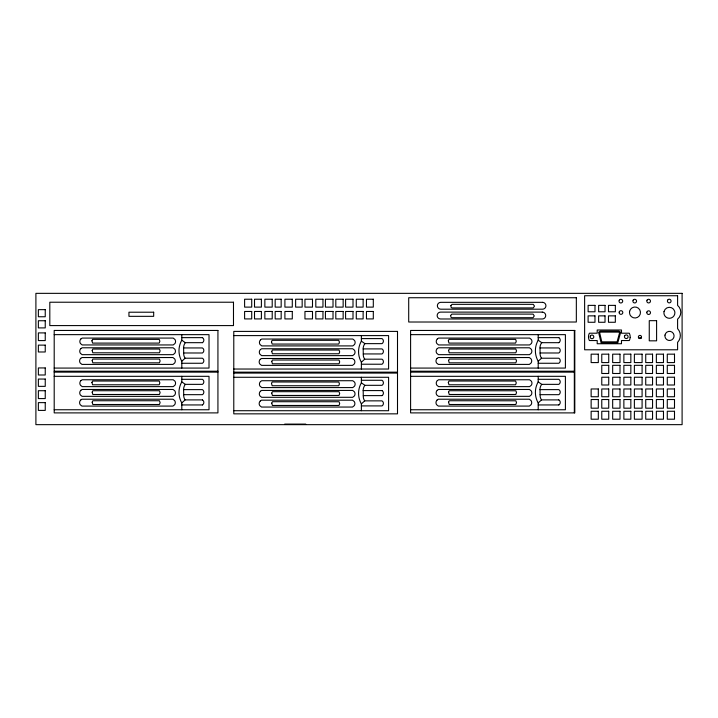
<?xml version="1.0" encoding="UTF-8"?>
<svg xmlns="http://www.w3.org/2000/svg" width="718" height="718" viewBox="0 0 718 718"><rect width="100%" height="100%" fill="white"/><g stroke="black" fill="none" stroke-linecap="round" stroke-linejoin="round"><path stroke-width="1.08" d="M181.807 363.263L202.449 363.263A2.98 2.98 0 0 0 202.458 358.21L185.109 358.219L181.807 361.262L181.807 368.074M202.449 399.899L185.109 399.899L181.807 402.942L181.807 409.754M361.378 369.034L361.378 362.222L364.69 359.179L382.021 359.179A2.98 2.98 0 0 1 382.03 364.232L361.378 364.214M361.378 410.714L361.378 403.902L364.69 400.859L382.021 400.859A2.98 2.98 0 0 1 382.03 405.912L361.378 405.903M538.204 368.074L538.204 361.262L541.507 358.219L558.846 358.219A2.98 2.98 0 0 1 558.846 363.272L538.204 363.263M538.204 409.754L538.204 402.942L541.507 399.899L558.846 399.899M54.2 334.642L209.019 334.642L209.019 368.074L54.2 368.074M410.597 334.642L565.407 334.642L565.407 368.074L410.597 368.074M233.781 335.602L388.591 335.602L388.591 369.034L233.781 369.034M181.807 337.639L202.449 337.639M538.204 337.639L558.846 337.639M638.652 337.873L641.246 337.873M361.378 338.6L382.021 338.6A2.98 2.98 0 0 1 382.03 343.644L364.897 343.635L361.378 341.149L361.378 335.602M202.449 342.674L185.325 342.674L181.807 340.188L181.807 334.642M558.846 342.674L541.722 342.674L538.204 340.188L538.204 334.642M183.602 347.943L202.449 347.943A2.98 2.98 0 0 1 202.458 352.996L183.709 352.978L183.602 347.943A8.445 8.445 0 0 1 185.325 342.674M539.999 347.943L558.846 347.943A2.98 2.98 0 0 1 558.846 352.996L540.107 352.978L539.999 347.943A8.445 8.445 0 0 1 541.722 342.674M363.173 348.903L382.021 348.903A2.98 2.98 0 0 1 382.03 353.947L363.281 353.938L363.173 348.903A8.445 8.445 0 0 1 364.897 343.635M54.2 371.215L217.931 371.215M410.597 371.215L574.328 371.215M54.2 372.13L217.931 372.13M233.781 372.166L397.503 372.166M410.597 372.13L574.328 372.13M233.781 373.082L397.503 373.082M54.2 376.322L209.019 376.322L209.019 409.754L54.2 409.754M410.597 376.322L565.407 376.322L565.407 409.754L410.597 409.754M233.781 377.282L388.591 377.282L388.591 410.714L233.781 410.714M181.807 379.319L202.449 379.319A2.98 2.98 0 0 1 202.458 384.363L185.325 384.354L181.807 381.868L181.807 376.322M538.204 379.319L558.846 379.319A2.98 2.98 0 0 1 558.846 384.363L541.722 384.354L538.204 381.868L538.204 376.322M361.378 380.28L382.021 380.28A2.98 2.98 0 0 1 382.03 385.324L364.897 385.315L361.378 382.829L361.378 377.282M183.602 389.623L202.449 389.623A2.98 2.98 0 0 1 202.458 394.676L183.709 394.667L183.602 389.623A8.445 8.445 0 0 1 185.325 384.354M539.999 389.623L558.846 389.623A2.98 2.98 0 0 1 558.846 394.676L540.107 394.667L539.999 389.623A8.445 8.445 0 0 1 541.722 384.354M364.69 400.859A8.095 8.095 0 0 1 363.281 395.618L363.173 390.583L382.021 390.583M363.281 395.618L382.021 395.618M181.807 404.943L202.449 404.943M538.204 404.943L558.846 404.943M284.687 424.105L305.76 424.105M574.328 330.451L574.328 412.895M538.195 402.942A21.163 21.163 0 0 1 538.195 381.868M558.846 337.631A2.98 2.98 0 0 1 558.846 342.683M541.507 358.219A8.095 8.095 0 0 1 540.098 352.978M541.507 399.899A8.095 8.095 0 0 1 540.098 394.658M558.846 399.89A2.98 2.98 0 0 1 558.846 404.952M538.195 361.262A21.163 21.163 0 0 1 538.195 340.188M361.369 403.902A21.163 21.163 0 0 1 361.369 382.829M361.369 362.222A21.163 21.163 0 0 1 361.369 341.149M363.173 390.583A8.445 8.445 0 0 1 364.897 385.315M382.03 390.574A2.98 2.98 0 0 1 382.03 395.627M364.69 359.179A8.095 8.095 0 0 1 363.281 353.938M185.118 358.219A8.095 8.095 0 0 1 183.709 352.978M181.798 361.262A21.163 21.163 0 0 1 181.798 340.188M202.458 399.89A2.98 2.98 0 0 1 202.458 404.952M185.118 399.899A8.095 8.095 0 0 1 183.709 394.658M181.798 402.942A21.163 21.163 0 0 1 181.798 381.868M202.458 337.631A2.98 2.98 0 0 1 202.458 342.683M664.985 335.091L664.931 336.284A4.577 4.577 0 0 0 671.761 339.901A4.577 4.577 0 0 0 672.147 332.183A4.577 4.577 0 0 0 664.985 335.091M91.931 340.79L92.586 343.105L159.19 343.105L159.872 341.221L159.243 339.39L92.586 339.345L91.931 340.79M92.173 350.492L92.828 352.807L159.432 352.807L160.114 350.923L159.432 349.047L92.828 349.047L92.173 350.492M92.173 360.508L92.837 362.823L159.432 362.823L160.123 360.939L159.432 359.063L92.837 359.063L92.173 360.508M91.931 382.47L92.586 384.785L159.19 384.785L159.872 382.9L159.19 381.025L92.586 381.025L91.931 382.47M92.173 392.172L92.828 394.487L159.432 394.487L160.114 392.602L159.432 390.727L92.828 390.727L92.173 392.172M92.173 402.188L92.837 404.503L159.432 404.503L160.123 402.618L159.432 400.743L92.837 400.743L92.173 402.188M271.503 341.75L272.158 344.066L338.761 344.066L339.443 342.181L338.761 340.305L272.158 340.305L271.503 341.75M271.745 351.452L272.4 353.768L339.004 353.768L339.686 351.883L339.058 350.052L272.4 349.998L271.745 351.452M271.754 361.468L272.409 363.784L339.013 363.784L339.695 361.899L339.013 360.023L272.409 360.023L271.754 361.468M271.503 383.43L272.158 385.745L338.761 385.745L339.443 383.861L338.815 382.03L272.158 381.985L271.503 383.43M271.745 393.132L272.4 395.447L339.004 395.447L339.686 393.563L339.004 391.678L272.4 391.678L271.745 393.132M271.754 403.148L272.409 405.464L339.013 405.464L339.695 403.579L339.067 401.748L272.409 401.703L271.754 403.148M448.328 340.79L448.983 343.105L515.587 343.105L516.269 341.221L515.641 339.39L448.983 339.345L448.328 340.79M448.562 350.492L449.226 352.807L515.82 352.807L516.511 350.923L515.82 349.047L449.226 349.047L448.562 350.492M448.57 360.508L449.226 362.823L515.829 362.823L516.511 360.939L515.883 359.108L449.226 359.063L448.57 360.508M448.328 382.47L448.983 384.785L515.587 384.785L516.269 382.9L515.587 381.025L448.983 381.025L448.328 382.47M448.562 392.172L449.226 394.487L515.82 394.487L516.511 392.602L515.883 390.771L449.226 390.727L448.562 392.172M448.57 402.188L449.226 404.503L515.829 404.503L516.511 402.618L515.883 400.788L449.226 400.743L448.57 402.188M450.841 305.662L451.137 307.376L452.044 307.914L533.259 307.914L534.497 306.119L533.259 304.333L452.044 304.333L450.841 305.662M450.635 315.453L450.922 317.159L451.828 317.706L533.052 317.706L534.291 315.911L533.052 314.116L451.828 314.116L450.635 315.453M629.623 311.28L629.489 312.707A5.493 5.493 0 0 0 637.485 317.392A5.493 5.493 0 0 0 638.356 308.166A5.493 5.493 0 0 0 629.623 311.28M664.033 311.576L663.899 313.003A5.493 5.493 0 0 0 669.598 318.289A5.493 5.493 0 0 0 674.884 312.59L674.642 311.181A5.493 5.493 0 0 0 664.033 311.576M630.153 337.505L630.081 338.142A7.79 7.79 0 0 1 629.264 340.538L621.483 340.538L621.483 343.743L597.205 343.743L597.205 340.538L589.415 340.538A7.79 7.79 0 0 1 588.607 338.142L588.527 337.505A7.79 7.79 0 0 1 589.415 333.206L597.205 333.206L597.205 330.002L621.483 330.002L621.483 333.206L629.264 333.206A7.79 7.79 0 0 1 630.153 337.505M619.203 312.025L619.14 312.501A1.831 1.831 0 0 0 620.971 314.331A1.831 1.831 0 0 0 622.802 312.501L622.739 312.025A1.831 1.831 0 0 0 619.203 312.025M646.873 312.159L646.81 312.635A1.831 1.831 0 0 0 648.65 314.466A1.831 1.831 0 0 0 650.481 312.635L650.418 312.159A1.831 1.831 0 0 0 646.873 312.159M619.598 332.73L617.085 341.84L601.801 341.84L599.647 332.73L600.526 332.111L618.674 332.111L619.598 332.73M620.657 332.344L617.785 342.764L601.074 342.764L598.606 332.344L600.239 331.186L618.961 331.186L620.657 332.344M590.375 335.952L590.196 336.392A1.831 1.831 0 0 0 591.964 338.699A1.831 1.831 0 0 0 593.732 336.392L593.553 335.952A1.831 1.831 0 0 0 590.375 335.952M619.275 300.223L619.087 300.662A1.831 1.831 0 0 0 620.855 302.969A1.831 1.831 0 0 0 622.632 300.662L622.443 300.223A1.831 1.831 0 0 0 619.275 300.223M633.123 300.205L632.944 300.645A1.831 1.831 0 0 0 634.712 302.951A1.831 1.831 0 0 0 636.48 300.645L636.301 300.205A1.831 1.831 0 0 0 633.123 300.205M624.687 335.809L624.507 336.248A1.831 1.831 0 0 0 626.275 338.555A1.831 1.831 0 0 0 628.044 336.248L627.864 335.809A1.831 1.831 0 0 0 624.687 335.809M647.044 300.187L646.864 300.627A1.831 1.831 0 0 0 648.632 302.933A1.831 1.831 0 0 0 650.4 300.627L650.221 300.187A1.831 1.831 0 0 0 647.044 300.187M667.65 300.133L667.471 300.573A1.831 1.831 0 0 0 669.239 302.879A1.831 1.831 0 0 0 671.007 300.573L670.827 300.133A1.831 1.831 0 0 0 667.65 300.133M641.318 337.783L641.066 338.106A1.58 1.58 0 0 1 638.832 338.106L638.58 337.783A1.58 1.58 0 0 1 639.953 335.405A1.58 1.58 0 0 1 641.318 337.783M80.963 338.887L80.488 339.443A3.653 3.653 0 0 0 80.488 343.572L82.193 344.945L173.209 344.945L174.914 343.572A3.653 3.653 0 0 0 174.914 339.443L173.209 338.079L82.193 338.079L80.963 338.887M80.856 348.598L80.389 349.163A3.653 3.653 0 0 0 80.38 353.292L82.094 354.665L173.101 354.665L174.806 353.292A3.653 3.653 0 0 0 174.806 349.163L173.101 347.79L82.094 347.79L80.856 348.598M80.712 358.354L80.245 358.91A3.653 3.653 0 0 0 80.237 363.048L81.951 364.412L172.957 364.412L174.662 363.039A3.653 3.653 0 0 0 174.662 358.91L172.957 357.546L81.951 357.546L80.712 358.354M80.963 380.567L80.488 381.123A3.653 3.653 0 0 0 80.488 385.252L82.193 386.625L173.209 386.625L174.914 385.252A3.653 3.653 0 0 0 174.914 381.123L173.209 379.759L82.193 379.759L80.963 380.567M80.856 390.278L80.389 390.843A3.653 3.653 0 0 0 80.38 394.972L82.094 396.345L173.101 396.345L174.806 394.972A3.653 3.653 0 0 0 174.806 390.843L173.101 389.47L82.094 389.47L80.856 390.278M80.712 400.034L80.245 400.599A3.653 3.653 0 0 0 80.237 404.728L81.951 406.092L172.957 406.092L174.662 404.728A3.653 3.653 0 0 0 174.662 400.59L172.957 399.226L81.951 399.226L80.712 400.034M260.535 339.838L260.069 340.404A3.653 3.653 0 0 0 260.069 344.532L261.774 345.905L352.78 345.905L354.486 344.532A3.653 3.653 0 0 0 354.495 340.404L352.78 339.031L261.774 339.031L260.535 339.838M260.437 349.558L259.961 350.124A3.653 3.653 0 0 0 259.961 354.252L261.666 355.625L352.682 355.625L354.387 354.252A3.653 3.653 0 0 0 354.387 350.124L352.682 348.751L261.666 348.751L260.437 349.558M260.284 359.314L259.817 359.871A3.653 3.653 0 0 0 259.817 363.999L261.523 365.372L352.538 365.372L354.243 363.999A3.653 3.653 0 0 0 354.243 359.871L352.538 358.506L261.523 358.506L260.284 359.314M260.535 381.518L260.069 382.084A3.653 3.653 0 0 0 260.069 386.212L261.774 387.585L352.78 387.585L354.486 386.212A3.653 3.653 0 0 0 354.495 382.084L352.78 380.719L261.774 380.719L260.535 381.518M260.437 391.238L259.961 391.804A3.653 3.653 0 0 0 259.961 395.932L261.666 397.305L352.682 397.305L354.387 395.932A3.653 3.653 0 0 0 354.387 391.804L352.682 390.43L261.666 390.43L260.437 391.238M260.284 400.994L259.817 401.55A3.653 3.653 0 0 0 259.817 405.688L261.523 407.052L352.538 407.052L354.243 405.679A3.653 3.653 0 0 0 354.243 401.55L352.538 400.186L261.523 400.186L260.284 400.994M437.361 338.887L436.885 339.443A3.653 3.653 0 0 0 436.885 343.572L438.59 344.945L529.606 344.945L531.311 343.572A3.653 3.653 0 0 0 531.311 339.443L529.606 338.079L438.59 338.079L437.361 338.887M437.253 348.598L436.777 349.163A3.653 3.653 0 0 0 436.777 353.292L438.483 354.665L529.498 354.665L531.203 353.292A3.653 3.653 0 0 0 531.203 349.163L529.498 347.79L438.483 347.79L437.253 348.598M437.109 358.354L436.634 358.91A3.653 3.653 0 0 0 436.634 363.048L438.339 364.412L529.354 364.412L531.06 363.039A3.653 3.653 0 0 0 531.06 358.91L529.354 357.546L438.339 357.546L437.109 358.354M437.361 380.567L436.885 381.123A3.653 3.653 0 0 0 436.885 385.252L438.59 386.625L529.606 386.625L531.311 385.252A3.653 3.653 0 0 0 531.311 381.123L529.606 379.759L438.59 379.759L437.361 380.567M437.253 390.278L436.777 390.843A3.653 3.653 0 0 0 436.777 394.972L438.483 396.345L529.498 396.345L531.203 394.972A3.653 3.653 0 0 0 531.203 390.843L529.498 389.47L438.483 389.47L437.253 390.278M437.109 400.034L436.634 400.599A3.653 3.653 0 0 0 436.634 404.728L438.339 406.092L529.354 406.092L531.06 404.728A3.653 3.653 0 0 0 531.06 400.59L529.354 399.226L438.339 399.226L437.109 400.034M682.1 293.348L35.9 293.348L35.9 424.652L682.1 424.652L682.1 293.348M677.595 295.735L584.623 295.735L584.623 349.783L677.595 349.783L677.595 342.387A9.962 9.962 0 0 0 677.595 328.647L677.595 319.178A9.038 9.038 0 0 0 677.595 305.374L677.595 295.735M576.339 297.737L408.704 297.737L408.704 322.014L576.339 322.014L576.339 297.737M251.713 299.226L244.605 299.226L244.605 307.116L251.713 307.116L251.713 299.226M261.397 299.226L254.513 299.226L254.513 307.116L261.397 307.116L261.397 299.226M272.212 299.226L264.852 299.226L264.852 307.116L272.212 307.116L272.212 299.226M281.169 299.226L275.173 299.226L275.173 307.116L281.169 307.116L281.169 299.226M292.289 299.226L284.902 299.226L284.902 307.116L292.289 307.116L292.289 299.226M302.17 299.226L295.628 299.226L295.628 307.116L302.17 307.116L302.17 299.226M312.492 299.226L304.953 299.226L304.953 307.116L312.492 307.116L312.492 299.226M322.965 299.226L315.803 299.226L315.803 307.116L322.965 307.116L322.965 299.226M333.017 299.226L325.425 299.226L325.425 307.116L333.017 307.116L333.017 299.226M343.15 299.226L335.8 299.226L335.8 307.116L343.15 307.116L343.15 299.226M353.005 299.226L345.591 299.226L345.591 307.116L353.005 307.116L353.005 299.226M363.129 299.226L356.281 299.226L356.281 307.116L363.129 307.116L363.129 299.226M373.306 299.226L366.458 299.226L366.458 307.116L373.306 307.116L373.306 299.226M233.485 302.224L49.811 302.224L49.811 325.586L233.485 325.586L233.485 302.224M542.494 302.332L440.807 302.332A3.437 3.437 0 0 0 437.37 305.76A3.437 3.437 0 0 0 440.807 309.198L542.494 309.198A3.437 3.437 0 0 0 545.922 305.76A3.437 3.437 0 0 0 542.494 302.332M594.998 305.374L588.123 305.374L588.123 311.783L594.998 311.783L594.998 305.374M605.041 305.374L598.632 305.374L598.632 311.783L605.041 311.783L605.041 305.374M615.353 305.374L608.487 305.374L608.487 311.783L615.353 311.783L615.353 305.374M45.243 309.646L38.368 309.646L38.368 316.755L45.243 316.755L45.243 309.646M251.713 311.468L244.605 311.468L244.605 318.918L251.713 318.918L251.713 311.468M261.397 311.468L254.513 311.468L254.513 318.918L261.397 318.918L261.397 311.468M272.212 311.468L264.852 311.468L264.852 318.918L272.212 318.918L272.212 311.468M281.169 311.468L275.173 311.468L275.173 318.918L281.169 318.918L281.169 311.468M292.289 311.468L284.902 311.468L284.902 318.918L292.289 318.918L292.289 311.468M312.492 311.468L304.953 311.468L304.953 318.918L312.492 318.918L312.492 311.468M322.965 311.468L315.803 311.468L315.803 318.918L322.965 318.918L322.965 311.468M333.017 311.468L325.425 311.468L325.425 318.918L333.017 318.918L333.017 311.468M343.15 311.468L335.8 311.468L335.8 318.918L343.15 318.918L343.15 311.468M353.005 311.468L345.591 311.468L345.591 318.918L353.005 318.918L353.005 311.468M363.129 311.468L356.281 311.468L356.281 318.918L363.129 318.918L363.129 311.468M373.306 311.468L366.458 311.468L366.458 318.918L373.306 318.918L373.306 311.468M153.679 312.213L128.944 312.213L128.944 316.333L153.679 316.333L153.679 312.213M542.278 312.115L440.601 312.115A3.437 3.437 0 0 0 437.163 315.552A3.437 3.437 0 0 0 440.601 318.989L542.278 318.989A3.437 3.437 0 0 0 545.716 315.552A3.437 3.437 0 0 0 542.278 312.115M594.98 315.866L588.105 315.866L588.105 322.274L594.98 322.274L594.98 315.866M605.023 315.866L598.615 315.866L598.615 322.274L605.023 322.274L605.023 315.866M615.335 315.866L608.469 315.866L608.469 322.274L615.335 322.274L615.335 315.866M45.243 320.74L38.368 320.74L38.368 327.902L45.243 327.902L45.243 320.74M656.593 320.668L649.26 320.668L649.26 340.826L656.593 340.826L656.593 320.668M217.931 330.451L54.2 330.451L54.2 412.895L217.931 412.895L217.931 330.451M574.804 330.451L410.597 330.451L410.597 412.895L574.804 412.895L574.804 330.451M397.503 331.402L233.781 331.402L233.781 413.846L397.503 413.846L397.503 331.402M45.243 332.901L38.368 332.901L38.368 340.583L45.243 340.583L45.243 332.901M45.243 345.125L38.368 345.125L38.368 351.982L45.243 351.982L45.243 345.125M598.318 354.162L591.138 354.162L591.138 362.581L598.318 362.581L598.318 354.162M608.729 354.162L601.774 354.162L601.774 362.581L608.729 362.581L608.729 354.162M620.002 354.162L612.669 354.162L612.669 362.581L620.002 362.581L620.002 354.162M630.844 354.162L623.87 354.162L623.87 362.581L630.844 362.581L630.844 354.162M642.089 354.162L634.38 354.162L634.38 362.581L642.089 362.581L642.089 354.162M652.554 354.162L645.733 354.162L645.733 362.581L652.554 362.581L652.554 354.162M663.477 354.162L656.36 354.162L656.36 362.581L663.477 362.581L663.477 354.162M674.498 354.162L667.282 354.162L667.282 362.581L674.498 362.581L674.498 354.162M608.729 365.318L601.774 365.318L601.774 373.486L608.729 373.486L608.729 365.318M620.002 365.318L612.669 365.318L612.669 373.486L620.002 373.486L620.002 365.318M630.844 365.318L623.87 365.318L623.87 373.486L630.844 373.486L630.844 365.318M642.089 365.318L634.38 365.318L634.38 373.486L642.089 373.486L642.089 365.318M652.554 365.318L645.733 365.318L645.733 373.486L652.554 373.486L652.554 365.318M663.477 365.318L656.36 365.318L656.36 373.486L663.477 373.486L663.477 365.318M674.498 365.318L667.282 365.318L667.282 373.486L674.498 373.486L674.498 365.318M45.243 367.939L38.368 367.939L38.368 374.993L45.243 374.993L45.243 367.939M608.729 377.228L601.774 377.228L601.774 385.001L608.729 385.001L608.729 377.228M620.002 377.228L612.669 377.228L612.669 385.001L620.002 385.001L620.002 377.228M630.844 377.228L623.87 377.228L623.87 385.001L630.844 385.001L630.844 377.228M642.089 377.228L634.38 377.228L634.38 385.001L642.089 385.001L642.089 377.228M652.554 377.228L645.733 377.228L645.733 385.001L652.554 385.001L652.554 377.228M663.477 377.228L656.36 377.228L656.36 385.001L663.477 385.001L663.477 377.228M674.498 377.228L667.282 377.228L667.282 385.001L674.498 385.001L674.498 377.228M45.243 379.05L38.368 379.05L38.368 386.356L45.243 386.356L45.243 379.05M598.318 388.968L591.138 388.968L591.138 396.74L598.318 396.74L598.318 388.968M608.729 388.968L601.774 388.968L601.774 396.74L608.729 396.74L608.729 388.968M620.002 388.968L612.669 388.968L612.669 396.74L620.002 396.74L620.002 388.968M630.844 388.968L623.87 388.968L623.87 396.74L630.844 396.74L630.844 388.968M642.089 388.968L634.38 388.968L634.38 396.74L642.089 396.74L642.089 388.968M652.554 388.968L645.733 388.968L645.733 396.74L652.554 396.74L652.554 388.968M663.477 388.968L656.36 388.968L656.36 396.74L663.477 396.74L663.477 388.968M674.498 388.968L667.282 388.968L667.282 396.74L674.498 396.74L674.498 388.968M45.243 390.718L38.368 390.718L38.368 398.58L45.243 398.58L45.243 390.718M598.318 399.522L591.138 399.522L591.138 408.192L598.318 408.192L598.318 399.522M608.729 399.522L601.774 399.522L601.774 408.192L608.729 408.192L608.729 399.522M620.002 399.522L612.669 399.522L612.669 408.192L620.002 408.192L620.002 399.522M630.844 399.522L623.87 399.522L623.87 408.192L630.844 408.192L630.844 399.522M642.089 399.522L634.38 399.522L634.38 408.192L642.089 408.192L642.089 399.522M652.554 399.522L645.733 399.522L645.733 408.192L652.554 408.192L652.554 399.522M663.477 399.522L656.36 399.522L656.36 408.192L663.477 408.192L663.477 399.522M674.498 399.522L667.282 399.522L667.282 408.192L674.498 408.192L674.498 399.522M45.243 402.627L38.368 402.627L38.368 410.409L45.243 410.409L45.243 402.627M598.318 411.261L591.138 411.261L591.138 419.204L598.318 419.204L598.318 411.261M608.729 411.261L601.774 411.261L601.774 419.204L608.729 419.204L608.729 411.261M620.002 411.261L612.669 411.261L612.669 419.204L620.002 419.204L620.002 411.261M630.844 411.261L623.87 411.261L623.87 419.204L630.844 419.204L630.844 411.261M642.089 411.261L634.38 411.261L634.38 419.204L642.089 419.204L642.089 411.261M652.554 411.261L645.733 411.261L645.733 419.204L652.554 419.204L652.554 411.261M663.477 411.261L656.36 411.261L656.36 419.204L663.477 419.204L663.477 411.261M674.498 411.261L667.282 411.261L667.282 419.204L674.498 419.204L674.498 411.261"/></g></svg>
